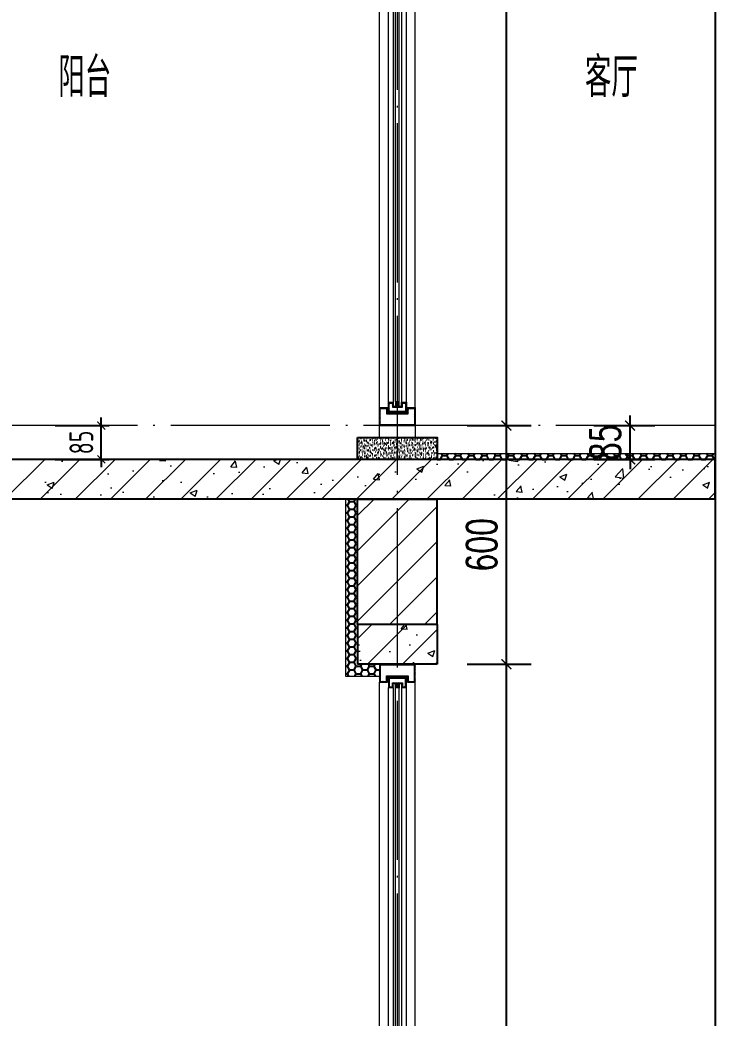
# Model space of a CAD drawing. Extents: x -668857 to 185752, y -270966 to 286822.
# Drawn here: x 48048 to 49847, y 127595 to 130104 of the extents above; entities that cross this region are included whole.
import ezdxf

# ---------------------------------------------------------------- set-up
doc = ezdxf.new("R2010")
doc.units = 0
doc.header["$LTSCALE"] = 1000
doc.linetypes.add('DOTE', pattern=[2.42, 2, -0.2, 0.02, -0.2])
doc.layers.get('0').update_dxf_attribs({"linetype": 'CONTINUOUS'})
doc.layers.get('DEFPOINTS').update_dxf_attribs({"linetype": 'CONTINUOUS'})
for name, color, linetype in [('DIM', 2, 'CONTINUOUS'), ('DIM_SYMB', 3, 'CONTINUOUS'), ('PUB_DIM', 3, 'CONTINUOUS'), ('PUB_TEXT', 2, 'CONTINUOUS'), ('WALL', 5, 'CONTINUOUS'), ('立面-看线', 251, 'CONTINUOUS')]:
    doc.layers.add(name, color=color, linetype=linetype)
for name, color, linetype, lineweight in [('DOTE', 19, 'DOTE', 9), ('PUB_HATCH', 8, 'CONTINUOUS', 9), ('S_WINDOW', 144, 'CONTINUOUS', 15), ('细细', 250, 'CONTINUOUS', 0)]:
    doc.layers.add(name, color=color, linetype=linetype, lineweight=lineweight)
doc.styles.add('_TCH_DIM_T3', font='SIMPLEX', dxfattribs={"width": 0.705882, "bigfont": 'GBCBIG'})
doc.styles.add('TSSD_DIMENSION', font='Tssdeng.shx', dxfattribs={"width": 0.7, "bigfont": 'tssdchn.shx'})
doc.styles.add('TSSD_REIN', font='tssdeng.shx', dxfattribs={"width": 0.7, "height": 300, "bigfont": 'tssdchn.shx'})
doc.dimstyles.new('_TCH_ARCH&&25', dxfattribs={"dimtxt": 74.375, "dimasz": 25, "dimexe": 62.5, "dimexo": 75, "dimgap": 25, "dimtad": 1, "dimdec": 0, "dimzin": 0, "dimdsep": 46, "dimtxsty": '_TCH_DIM_T3', "dimblk": 'ARCHTICK', "dimcen": 0.09, "dimclrt": 7, "dimazin": 0, "dimtfac": 1, "dimtdec": 0, "dimtix": 1, "dimtmove": 2, "dimatfit": 3, "dimldrblk": 'ARCHTICK', "dimfxl": 1, "dimtolj": 1, "dimtzin": 0, "dimarcsym": 0})
doc.dimstyles.new('TSSD_20_20', dxfattribs={"dimtxt": 60, "dimasz": 20, "dimexe": 20, "dimexo": 50, "dimgap": 20, "dimtad": 1, "dimdec": 0, "dimzin": 0, "dimdsep": 46, "dimtxsty": 'TSSD_DIMENSION', "dimblk": 'ARCHTICK', "dimblk1": 'ARCHTICK', "dimblk2": 'ARCHTICK', "dimcen": 0, "dimdle": 20, "dimclrt": 7, "dimadec": 0, "dimazin": 0, "dimtfac": 1, "dimtdec": 0, "dimtix": 1, "dimtmove": 2, "dimatfit": 3, "dimfxl": 1, "dimtolj": 1, "dimtzin": 0, "dimarcsym": 0})
pattern_1 = [(315, (145053.3697, 680712.4302), (-1.76776695, -1.76776695), []), (315, (145054.5482, 680712.4302), (-1.76776695, -1.76776695), [])]
pattern_2 = [(315, (145053.3697, 678374.192), (-1.76776695, -1.76776695), []), (315, (145054.5482, 678374.192), (-1.76776695, -1.76776695), [])]
pattern_3 = [(45, (-525879.05, 291727.59), (-44.194174, 44.194174), []), (50, (-525879.05, 291727.59), (179.315046, -15.688034), [18.75, -206.25]), (355, (-525879.05, 291727.6), (-34.687833, 188.048033), [15, -165]), (100.4514, (-525864.1, 291726.28), (144.627345, 172.359886), [15.93505, -175.28553]), (46.1842, (-525879.05, 291777.6), (266.81026, -41.37975), [28.125, -309.375]), (96.6356, (-525856.82, 291774.14), (233.66568, 243.52947), [23.90257, -262.92825]), (351.1842, (-525879.05, 291777.6), (233.66549, 243.52965), [22.5, -247.5]), (21, (-525854.05, 291765.09), (149.226763, -100.654723), [18.75, -206.25]), (326, (-525854.05, 291765.1), (60.828833, 181.28751), [15, -165]), (71.4514, (-525841.61, 291756.7), (210.055657, 80.632624), [15.93505, -175.28553]), (37.5, (-525879.05, 291727.59), (3.039964, 83.2234635), [0, -163, 0, -167.5, 0, -165.625]), (7.5, (-525879.05, 291727.59), (65.767384, 98.602928), [0, -95.5, 0, -159.25, 0, -63.125]), (327.5, (-525934.8, 291727.59), (133.455609, -5.638718), [0, -62.5, 0, -195, 0, -258.75]), (317.5, (-525959.8, 291727.59), (145.796542, 25.026246), [0, -81.25, 0, -129.5, 0, -183.75])]

# ---------------------------------------------------------------- blocks, each defined once
blk = doc.blocks.new('afzdfsregf')
at = {"layer": '细细'}
h = blk.add_hatch(dxfattribs=at)
h.set_pattern_fill('金属', color=256, style=0)
h.set_pattern_definition(pattern_1)
h.paths.add_polyline_path([(221063.8, 608913.8), (221043.8, 608913.8), (221043.8, 608927.3), (220993.8, 608927.3), (220993.8, 608913.8), (220973.8, 608913.8), (220973.8, 608958.8), (221063.8, 608958.8)])
h.paths.add_polyline_path([(221045.8, 608929.3), (221045.8, 608915.8), (221061.8, 608915.8), (221061.8, 608956.8), (220975.8, 608956.8), (220975.8, 608915.8), (220991.8, 608915.8), (220991.8, 608929.3)], flags=16)
h = blk.add_hatch(dxfattribs=at)
h.set_pattern_fill('金属', color=256, style=0)
h.set_pattern_definition(pattern_1)
h.paths.add_polyline_path([(220996.3, 608925.3), (220996.3, 608900.3), (221008.3, 608900.3), (221008.3, 608910.3), (221029.3, 608910.3), (221029.3, 608900.3), (221041.3, 608900.3), (221041.3, 608925.3)])
h.paths.add_polyline_path([(221039.3, 608923.3), (221039.3, 608902.3), (221031.3, 608902.3), (221031.3, 608912.3), (221006.3, 608912.3), (221006.3, 608902.3), (220998.3, 608902.3), (220998.3, 608923.3)], flags=16)
h = blk.add_hatch(color=256, dxfattribs=at)
edge = h.paths.add_edge_path()
edge.add_line((221023.3, 608910.3), (221023.3, 608898.3))
edge.add_arc((221018.8, 608890), 9.44, 61.5175, 118.4825)
edge.add_line((221014.3, 608898.3), (221014.3, 608910.3))
edge.add_arc((221018.8, 608918.6), 9.44, 241.5175, 298.4825)
h = blk.add_hatch(dxfattribs=at)
h.set_pattern_fill('金属', color=256, style=0)
h.set_pattern_definition(pattern_2)
h.paths.add_polyline_path([(221063.8, 606703.8), (221043.8, 606703.8), (221043.8, 606690.3), (220993.8, 606690.3), (220993.8, 606703.8), (220973.8, 606703.8), (220973.8, 606658.8), (221063.8, 606658.8)])
h.paths.add_polyline_path([(221045.8, 606688.3), (221045.8, 606701.8), (221061.8, 606701.8), (221061.8, 606660.8), (220975.8, 606660.8), (220975.8, 606701.8), (220991.8, 606701.8), (220991.8, 606688.3)], flags=16)
h = blk.add_hatch(dxfattribs=at)
h.set_pattern_fill('金属', color=256, style=0)
h.set_pattern_definition(pattern_2)
h.paths.add_polyline_path([(220996.3, 606692.3), (220996.3, 606717.3), (221008.3, 606717.3), (221008.3, 606707.3), (221029.3, 606707.3), (221029.3, 606717.3), (221041.3, 606717.3), (221041.3, 606692.3)])
h.paths.add_polyline_path([(221039.3, 606694.3), (221039.3, 606715.3), (221031.3, 606715.3), (221031.3, 606705.3), (221006.3, 606705.3), (221006.3, 606715.3), (220998.3, 606715.3), (220998.3, 606694.3)], flags=16)
h = blk.add_hatch(color=256, dxfattribs=at)
edge = h.paths.add_edge_path()
edge.add_line((221023.3, 606707.3), (221023.3, 606719.3))
edge.add_arc((221018.8, 606727.6), 9.44, 241.5175, 298.4825, ccw=False)
edge.add_line((221014.3, 606719.3), (221014.3, 606707.3))
edge.add_arc((221018.8, 606699), 9.44, 61.5175, 118.4825, ccw=False)
at = {"layer": 'S_WINDOW'}
for p, q in [((220973.8, 606703.8), (220973.8, 608913.8)), ((221063.8, 606703.8), (221063.8, 608913.8)), ((220996.3, 606717.3), (220996.3, 608900.3)), ((221041.3, 606717.3), (221041.3, 608900.3))]:
    blk.add_line(p, q, dxfattribs=at)
for points in [[(220973.8, 608958.8), (220973.8, 608913.8), (220993.8, 608913.8), (220993.8, 608927.3), (221043.8, 608927.3), (221043.8, 608913.8), (221063.8, 608913.8), (221063.8, 608958.8)], [(220975.8, 608956.8), (220975.8, 608915.8), (220991.8, 608915.8), (220991.8, 608929.3), (221045.8, 608929.3), (221045.8, 608915.8), (221061.8, 608915.8), (221061.8, 608956.8)], [(220996.3, 608925.3), (220996.3, 608900.3), (221008.3, 608900.3), (221008.3, 608910.3), (221029.3, 608910.3), (221029.3, 608900.3), (221041.3, 608900.3), (221041.3, 608925.3)], [(220998.3, 608923.3), (220998.3, 608902.3), (221006.3, 608902.3), (221006.3, 608912.3), (221031.3, 608912.3), (221031.3, 608902.3), (221039.3, 608902.3), (221039.3, 608923.3)], [(220973.8, 606658.8), (220973.8, 606703.8), (220993.8, 606703.8), (220993.8, 606690.3), (221043.8, 606690.3), (221043.8, 606703.8), (221063.8, 606703.8), (221063.8, 606658.8)], [(220975.8, 606660.8), (220975.8, 606701.8), (220991.8, 606701.8), (220991.8, 606688.3), (221045.8, 606688.3), (221045.8, 606701.8), (221061.8, 606701.8), (221061.8, 606660.8)], [(220996.3, 606692.3), (220996.3, 606717.3), (221008.3, 606717.3), (221008.3, 606707.3), (221029.3, 606707.3), (221029.3, 606717.3), (221041.3, 606717.3), (221041.3, 606692.3)], [(220998.3, 606694.3), (220998.3, 606715.3), (221006.3, 606715.3), (221006.3, 606705.3), (221031.3, 606705.3), (221031.3, 606715.3), (221039.3, 606715.3), (221039.3, 606694.3)]]:
    blk.add_lwpolyline(points, close=True, dxfattribs=at)
at = {"layer": '细细'}
for points in [[(221014.3, 606719.3), (221014.3, 608910.3)], [(221023.3, 606719.3), (221023.3, 608910.3)], [(221008.3, 608900.3), (221008.3, 606717.3)], [(221029.3, 608900.3), (221029.3, 606717.3)]]:
    blk.add_lwpolyline(points, dxfattribs=at)
for points in [[(221023.3, 608910.3), (221023.3, 608898.3, 0.253805), (221014.3, 608898.3), (221014.3, 608910.3, 0.253805)], [(221023.3, 606707.3), (221023.3, 606719.3, -0.253805), (221014.3, 606719.3), (221014.3, 606707.3, -0.253805)]]:
    blk.add_lwpolyline(points, format="xyb", close=True, dxfattribs=at)
blk = doc.blocks.new('_ArchTick')
at = {"color": 0, "linetype": 'ByBlock', "const_width": 0.15}
blk.add_lwpolyline([(-0.5, -0.5), (0.5, 0.5)], dxfattribs=at)
blk = doc.blocks.new('*D1725')
at = {"layer": 'DEFPOINTS', "color": 0, "transparency": 16777216}
for p in [(49096.1, 128484.6), (49270.1, 128484.6), (49096.1, 126184.6)]:
    blk.add_point(p, dxfattribs=at)
at = {"layer": 'PUB_DIM', "color": 0, "lineweight": -2, "transparency": 16777216}
for p, q in [((49171.1, 128484.6), (49332.6, 128484.6)), ((49270.1, 126184.6), (49270.1, 128484.6)), ((49171.1, 126184.6), (49332.6, 126184.6))]:
    blk.add_line(p, q, dxfattribs=at)
at = {"layer": 'PUB_DIM', "color": 0, "lineweight": -2, "transparency": 16777216, "xscale": 25, "yscale": 25, "zscale": 25}
for p, rotation in [((49270.1, 128484.6), 90), ((49270.1, 126184.6), 270)]:
    blk.add_blockref('_ArchTick', p, dxfattribs=dict(at, rotation=rotation))
at = {"layer": 'PUB_DIM', "color": 7, "transparency": 16777216, "insert": (49207.9, 127334.6), "char_height": 74.38, "attachment_point": 5, "rotation": 90, "style": '_TCH_DIM_T3'}
blk.add_mtext('\\A1;2300', dxfattribs=at)
blk = doc.blocks.new('*D1726')
at = {"layer": 'DEFPOINTS', "color": 0, "transparency": 16777216}
for p in [(49096.1, 129084.6), (49270.1, 129084.6), (49096.1, 128484.6)]:
    blk.add_point(p, dxfattribs=at)
at = {"layer": 'PUB_DIM', "color": 0, "lineweight": -2, "transparency": 16777216}
for p, q in [((49171.1, 129084.6), (49332.6, 129084.6)), ((49270.1, 128484.6), (49270.1, 129084.6)), ((49171.1, 128484.6), (49332.6, 128484.6))]:
    blk.add_line(p, q, dxfattribs=at)
at = {"layer": 'PUB_DIM', "color": 0, "lineweight": -2, "transparency": 16777216, "xscale": 25, "yscale": 25, "zscale": 25}
for p, rotation in [((49270.1, 129084.6), 90), ((49270.1, 128484.6), 270)]:
    blk.add_blockref('_ArchTick', p, dxfattribs=dict(at, rotation=rotation))
at = {"layer": 'PUB_DIM', "color": 7, "transparency": 16777216, "insert": (49207.9, 128784.6), "char_height": 74.38, "attachment_point": 5, "rotation": 90, "style": '_TCH_DIM_T3'}
blk.add_mtext('\\A1;600', dxfattribs=at)
blk = doc.blocks.new('*D1727')
at = {"layer": 'DEFPOINTS', "color": 0, "transparency": 16777216}
for p in [(49096.1, 131384.6), (49270.1, 131384.6), (49096.1, 129084.6)]:
    blk.add_point(p, dxfattribs=at)
at = {"layer": 'PUB_DIM', "color": 0, "lineweight": -2, "transparency": 16777216}
for p, q in [((49171.1, 131384.6), (49332.6, 131384.6)), ((49270.1, 129084.6), (49270.1, 131384.6)), ((49171.1, 129084.6), (49332.6, 129084.6))]:
    blk.add_line(p, q, dxfattribs=at)
at = {"layer": 'PUB_DIM', "color": 0, "lineweight": -2, "transparency": 16777216, "xscale": 25, "yscale": 25, "zscale": 25}
for p, rotation in [((49270.1, 131384.6), 90), ((49270.1, 129084.6), 270)]:
    blk.add_blockref('_ArchTick', p, dxfattribs=dict(at, rotation=rotation))
at = {"layer": 'PUB_DIM', "color": 7, "transparency": 16777216, "insert": (49207.9, 130234.6), "char_height": 74.38, "attachment_point": 5, "rotation": 90, "style": '_TCH_DIM_T3'}
blk.add_mtext('\\A1;2300', dxfattribs=at)
blk = doc.blocks.new('*D1757')
at = {"layer": 'DEFPOINTS', "color": 0, "transparency": 16777216}
for p in [(48086, 129084.6), (48251.9, 129084.6), (48086, 128999.6)]:
    blk.add_point(p, dxfattribs=at)
at = {"layer": 'DIM', "color": 0, "lineweight": -2, "transparency": 16777216}
for p, q in [((48251.9, 129084.6), (48251.9, 129104.6)), ((48136, 129084.6), (48271.9, 129084.6)), ((48251.9, 128999.6), (48251.9, 129084.6)), ((48136, 128999.6), (48271.9, 128999.6)), ((48251.9, 128999.6), (48251.9, 128979.6))]:
    blk.add_line(p, q, dxfattribs=at)
at = {"layer": 'DIM', "color": 0, "lineweight": -2, "transparency": 16777216, "xscale": 20, "yscale": 20, "zscale": 20}
for p, rotation in [((48251.9, 129084.6), 270), ((48251.9, 128999.6), 90)]:
    blk.add_blockref('_ArchTick', p, dxfattribs=dict(at, rotation=rotation))
at = {"layer": 'DIM', "color": 7, "transparency": 16777216, "insert": (48201.9, 129042.1), "char_height": 60, "attachment_point": 5, "rotation": 90, "style": 'TSSD_DIMENSION'}
blk.add_mtext('\\A1;85', dxfattribs=at)
blk = doc.blocks.new('*D1758')
at = {"layer": 'DEFPOINTS', "color": 0, "transparency": 16777216}
for p in [(49415.1, 129084.6), (49581, 129084.6), (49415.1, 128999.6)]:
    blk.add_point(p, dxfattribs=at)
at = {"layer": 'PUB_DIM', "color": 0, "lineweight": -2, "transparency": 16777216}
for p, q in [((49581, 129084.6), (49581, 129109.6)), ((49490.1, 129084.6), (49643.5, 129084.6)), ((49581, 128999.6), (49581, 129084.6)), ((49490.1, 128999.6), (49643.5, 128999.6)), ((49581, 128999.6), (49581, 128974.6))]:
    blk.add_line(p, q, dxfattribs=at)
at = {"layer": 'PUB_DIM', "color": 0, "lineweight": -2, "transparency": 16777216, "xscale": 25, "yscale": 25, "zscale": 25}
for p, rotation in [((49581, 129084.6), 270), ((49581, 128999.6), 90)]:
    blk.add_blockref('_ArchTick', p, dxfattribs=dict(at, rotation=rotation))
at = {"layer": 'PUB_DIM', "color": 7, "transparency": 16777216, "insert": (49518.8, 129042.1), "char_height": 74.38, "attachment_point": 5, "rotation": 90, "style": '_TCH_DIM_T3'}
blk.add_mtext('\\A1;85', dxfattribs=at)
blk = doc.blocks.new('20210902.15310664')
at = {"layer": 'DOTE', "color": 1, "linetype": 'DOTE', "ltscale": 0.2}
for p, q in [((86857.8, -133245.9), (86857.8, -113645.9)), ((87656.3, -126345.9), (83887.6, -126345.9))]:
    blk.add_line(p, q, dxfattribs=at)

msp = doc.modelspace()

# ---------------------------------------------------------------- hatches: boundary and pattern name
at = {"layer": 'PUB_HATCH'}
h = msp.add_hatch(dxfattribs=at)
h.set_pattern_fill('钢筋混凝土', color=256, scale=25, style=0)
h.set_pattern_definition(pattern_3)
h.paths.add_polyline_path([(47296.13, 128999.56), (47296.13, 128899.56), (49794.66, 128899.56), (49794.66, 128999.56)])
h = msp.add_hatch(dxfattribs=at)
h.set_pattern_fill('普通砖', color=256, scale=25, style=0)
h.set_pattern_definition([(45, (-525879.05, 291772.47), (-44.1941915, 44.1941915), [])])
h.paths.add_polyline_path([(48896.13, 128584.56), (49096.13, 128584.56), (49096.13, 128899.56), (48896.13, 128899.56)])
h = msp.add_hatch(dxfattribs=at)
h.set_pattern_fill('钢筋混凝土', color=256, scale=25, style=0)
h.set_pattern_definition(pattern_3)
h.paths.add_polyline_path([(48896.13, 128584.56), (48896.13, 128484.56), (49096.13, 128484.56), (49096.13, 128584.56)])
at = {"layer": '立面-看线'}
h = msp.add_hatch(dxfattribs=at)
h.set_pattern_fill('碎沙', color=256, scale=4)
h.set_pattern_definition([(37.5, (-752157.109, -256362.392), (-0.32000626, 9.78826475), [0, -7.7216, 0, -8.636, 0, -8.255]), (7.5, (-752157.109, -256362.392), (8.99046566, 14.33650201), [0, -4.1656, 0, -6.9596, 0, -2.667]), (327.5, (-752163.357, -256362.392), (15.819847405, 0.02874369), [0, -2.54, 0, -9.144, 0, -11.938]), (317.5, (-752163.357, -256362.392), (15.27112905, 4.45858647), [0, -1.27, 0, -5.9944, 0, -6.858])])
h.paths.add_polyline_path([(48896.13, 128999.56), (49096.13, 128999.56), (49096.13, 129054.56), (48896.13, 129054.56)])
h = msp.add_hatch(dxfattribs=at)
h.set_pattern_fill('HONEY', color=256, scale=7)
h.set_pattern_definition([(0, (-752257.109, -256362.392), (16.66875, 9.623705), [11.1125, -22.225]), (120, (-752257.109, -256362.392), (-16.66874801, 9.62370845), [11.1125, -22.225]), (60, (-752257.109, -256362.392), (1.99e-06, 19.24741345), [-22.225, 11.1125])])
h.paths.add_polyline_path([(49794.66, 129014.56), (49096.13, 129014.56), (49096.13, 128999.56), (49794.66, 128999.56)])
h = msp.add_hatch(dxfattribs=at)
h.set_pattern_fill('HONEY', color=256, scale=7)
h.set_pattern_definition([(0, (-752157.109, -256362.392), (16.66875, 9.623705), [11.1125, -22.225]), (120, (-752157.109, -256362.392), (-16.66874801, 9.62370845), [11.1125, -22.225]), (60, (-752157.109, -256362.392), (1.99e-06, 19.24741345), [-22.225, 11.1125])])
h.paths.add_polyline_path([(48866.13, 128899.56), (48896.13, 128899.56), (48896.13, 128484.56), (48951.13, 128484.56), (48951.13, 128454.56), (48866.13, 128454.56)])

# ---------------------------------------------------------------- linework, layer by layer
at = {"layer": 'DIM_SYMB'}
msp.add_lwpolyline([(49794.66, 141204.56), (49794.66, 131572.68), (49847.16, 131553.58), (49742.16, 131535.06), (49794.66, 131516.43), (49794.66, 121884.56)], dxfattribs=at)
at = {"layer": 'PUB_HATCH', "color": 215, "true_color": 0xa953a0}
msp.add_line((49096.13, 129014.56), (49794.66, 129014.56), dxfattribs=at)
msp.add_lwpolyline([(48866.13, 128899.56), (48866.13, 128454.56), (48951.13, 128454.56)], dxfattribs=at)
at = {"layer": 'S_WINDOW'}
msp.add_lwpolyline([(48951.13, 129084.56), (49041.13, 129084.56), (49041.13, 129054.56), (48951.13, 129054.56)], close=True, dxfattribs=at)
at = {"layer": 'WALL'}
for p, q in [((49794.66, 128999.56), (47296.13, 128999.56)), ((49794.66, 128899.56), (49794.66, 128999.56)), ((49794.66, 128899.56), (47296.13, 128899.56)), ((48896.13, 128584.56), (48896.13, 128899.56)), ((48896.13, 128899.56), (49096.13, 128899.56)), ((49096.13, 128584.56), (49096.13, 128899.56)), ((48896.13, 128584.56), (48896.13, 128484.56)), ((49096.13, 128584.56), (48896.13, 128584.56)), ((49096.13, 128584.56), (49096.13, 128484.56)), ((49096.13, 128484.56), (48896.13, 128484.56))]:
    msp.add_line(p, q, dxfattribs=at)
msp.add_lwpolyline([(48896.13, 129054.56), (49096.13, 129054.56), (49096.13, 128999.56), (48896.13, 128999.56)], close=True, dxfattribs=at)

# ---------------------------------------------------------------- block references
for p in [(-172022.63, -477574.2), (-172022.63, -480474.2)]:
    msp.add_blockref('afzdfsregf', p)
at = {"layer": 'DOTE'}
msp.add_blockref('20210902.15310664', (-37861.63, 255430.45), dxfattribs=at)

# ---------------------------------------------------------------- texts
at = {"layer": 'PUB_TEXT', "style": 'TSSD_REIN', "width": 0.7}
for s, p in [('阳台', (48144.04, 129910.18)), ('客厅', (49467.54, 129910.18))]:
    msp.add_text(s, height=100, dxfattribs=at).set_placement(p)

# ---------------------------------------------------------------- dimensions: what is measured, and where the dimension line sits
at = {"layer": 'DIM'}
dim = msp.add_aligned_dim(p1=(48085.96, 128999.56), p2=(48085.96, 129084.56), distance=-165.96, dimstyle='TSSD_20_20', dxfattribs=at)
dim.commit()
dim.dimension.update_dxf_attribs({"geometry": '*D1757', "text_midpoint": (48201.92, 129042.06)})
at = {"layer": 'PUB_DIM'}
for p1, p2, distance, picture, middle in [((49096.13, 129084.56), (49096.13, 131384.56), -173.97, '*D1727', (49207.91, 130234.56)), ((49096.13, 128484.56), (49096.13, 129084.56), -173.97, '*D1726', (49207.91, 128784.56)), ((49415.07, 128999.56), (49415.07, 129084.56), -165.96, '*D1758', (49518.84, 129042.06)), ((49096.13, 126184.56), (49096.13, 128484.56), -173.97, '*D1725', (49207.91, 127334.56))]:
    dim = msp.add_aligned_dim(p1=p1, p2=p2, distance=distance, dimstyle='_TCH_ARCH&&25', dxfattribs=at)
    dim.commit()
    dim.dimension.update_dxf_attribs({"geometry": picture, "text_midpoint": middle})

doc.saveas('drawing.dxf')
